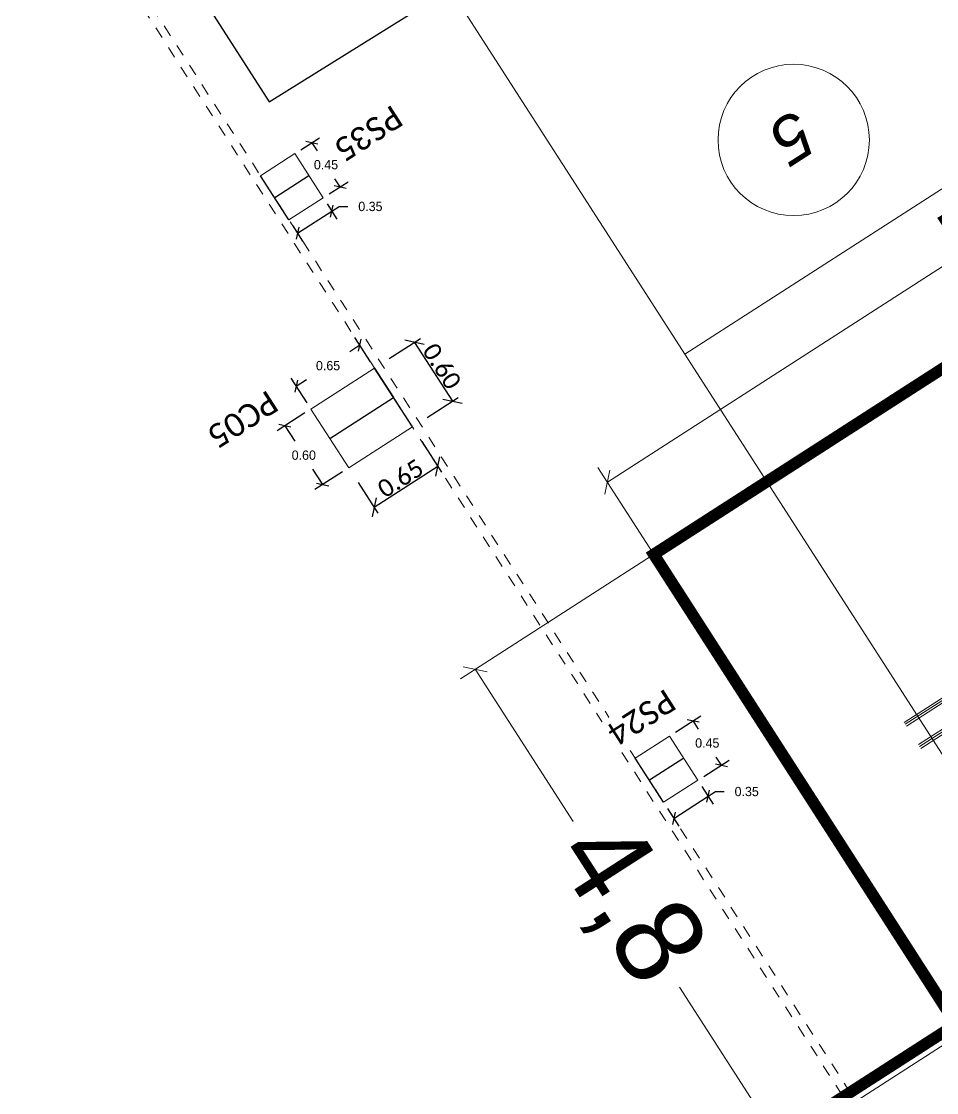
# Model space of a CAD drawing. Header units: metres. Extents: x 448 to 592, y 494 to 631.
# Drawn here: x 497.29 to 505.15, y 526.19 to 535.39 of the extents above; entities that cross this region are included whole.
import ezdxf

# ---------------------------------------------------------------- set-up
doc = ezdxf.new("R2010")
doc.units = ezdxf.units.M
for name, pattern in [('ACAD_ISO02W100', [15, 12, -3]), ('CYPE_RAYAPUNTO', [0.4125, 0.2025, -0.105, 0, -0.105]), ('Trazo general', [0.001875, 0.00125, -0.000625])]:
    doc.linetypes.add(name, pattern=pattern)
doc.layers.add('--000_R_GRÚA', color=7, linetype='Continuous', true_color=0xf8d731)
doc.layers.add('--00_R_BULONES', color=250, linetype='Continuous')
for name, color, linetype, lineweight, true_color in [('0-AR-TXT-2', 7, 'Continuous', 5, 0xae3800), ('00-AUX-6', 5, 'Trazo general', 5, 0x0000ff), ('00-AUX-7', 7, 'Continuous', 25, 0xff8000), ('CS-COTAS-2', 7, 'Continuous', 5, 0x544282)]:
    doc.layers.add(name, color=color, linetype=linetype, lineweight=lineweight, true_color=true_color)
for name, color, linetype, lineweight in [('0-AUX', 7, 'Continuous', 5), ('00_Grúa_Aux_Elemetos', 251, 'Continuous', 5), ('1-AR-PILARES', 7, 'Continuous', 5), ('1-AR-VISTA', 7, 'Continuous', 5), ('SECC_COTAS', 255, 'Continuous', 9)]:
    doc.layers.add(name, color=color, linetype=linetype, lineweight=lineweight)
doc.layers.add('00_Grúas_Oculto_Elementos', color=253, linetype='Continuous', plot=False)
doc.styles.add('Arial_I', font='ariali.ttf', dxfattribs={"height": 0.4})
doc.styles.add('Calibri', font='calibri.ttf', dxfattribs={"height": 0.2})
doc.styles.add('Calibri_1', font='calibri.ttf', dxfattribs={"height": 0.15})
doc.styles.add('DIN_0', font='')
doc.styles.get('DIN_0').set_extended_font_data('TGL 0-16')
doc.dimstyles.new('AIC_replanteo', dxfattribs={"dimscale": 0.3048, "dimtxt": 0.176602, "dimasz": 0.393701, "dimexe": 0.19685, "dimexo": 0.492126, "dimgap": 0.032808, "dimtad": 1, "dimrnd": 0.01, "dimzin": 0, "dimdsep": 46, "dimtxsty": 'Calibri_1', "dimblk1": 'OBLIQUE', "dimblk2": 'OBLIQUE', "dimsah": 1, "dimcen": 0.09, "dimazin": 0, "dimtfac": 1, "dimtdec": 4, "dimtix": 1, "dimtmove": 0, "dimatfit": 3, "dimfxl": 1, "dimtvp": 1, "dimtolj": 1, "dimtzin": 0, "dimarcsym": 2})
doc.dimstyles.new('FS_ANOTATIVO', dxfattribs={"dimtxt": 2.5, "dimasz": 0.5, "dimexe": 0.5, "dimexo": 0.2, "dimgap": 0.2, "dimtad": 0, "dimdec": 1, "dimtxsty": 'DIN_0', "dimblk": 'OBLIQUE', "dimcen": 2.5, "dimadec": 0, "dimazin": 0, "dimtfac": 1, "dimtdec": 1, "dimtmove": 0, "dimatfit": 3, "dimldrblk": 'ARCHTICK', "dimfxl": 1, "dimlwd": 5, "dimlwe": 5, "dimarcsym": 0})
doc.dimstyles.get("Standard").update_dxf_attribs({"dimtxt": 0.18, "dimasz": 0.18, "dimexe": 0.18, "dimexo": 0.0625, "dimgap": 0.09, "dimtad": 0, "dimtih": 1, "dimtoh": 1, "dimzin": 0, "dimdsep": 46, "dimtxsty": 'Standard', "dimcen": 0.09, "dimadec": 0, "dimazin": 0, "dimtfac": 1, "dimtdec": 4, "dimtofl": 0, "dimtmove": 0, "dimatfit": 3, "dimfxl": 1, "dimtolj": 1, "dimtzin": 0, "dimarcsym": 0})

# ---------------------------------------------------------------- blocks, each defined once
blk = doc.blocks.new('Rejilla - Extremo de rejilla-3554-Sótano 2 - STR')
at = {"layer": '0-AUX'}
blk.add_circle((0, 0), 0.0065, dxfattribs=at)
blk = doc.blocks.new('_Oblique')
at = {"color": 0, "linetype": 'ByBlock', "lineweight": -2}
blk.add_line((-0.5, -0.5), (0.5, 0.5), dxfattribs=at)
blk = doc.blocks.new('*D263')
at = {"color": 0, "lineweight": 5, "ltscale": 5, "transparency": 16777216}
for p, q in [((503.6273, 531.3955), (501.0628, 529.7455)), ((501.1889, 529.8267), (502.0297, 528.5199)), ((506.2404, 527.37), (503.6594, 525.7095)), ((503.7855, 525.7907), (502.9448, 527.0974))]:
    blk.add_line(p, q, dxfattribs=at)
at = {"layer": 'Defpoints', "color": 0, "ltscale": 5, "transparency": 16777216}
for p in [(503.6778, 531.4279), (501.1889, 529.8267), (506.2908, 527.4024)]:
    blk.add_point(p, dxfattribs=at)
at = {"color": 0, "lineweight": 5, "ltscale": 5, "transparency": 16777216, "xscale": 0.15, "yscale": 0.15, "zscale": 0.15}
for p, rotation in [((501.1889, 529.8267), 122.7553275663534), ((503.7855, 525.7907), 302.7553275663534)]:
    blk.add_blockref('_Oblique', p, dxfattribs=dict(at, rotation=rotation))
at = {"color": 0, "ltscale": 5, "transparency": 16777216, "insert": (502.4872, 527.8087), "char_height": 0.75, "attachment_point": 5, "rotation": 302.75533, "style": 'DIN_0'}
blk.add_mtext('4,8', dxfattribs=at)
blk = doc.blocks.new('_ArchTick')
at = {"color": 0, "linetype": 'ByBlock', "const_width": 0.15}
blk.add_lwpolyline([(-0.5, -0.5), (0.5, 0.5)], dxfattribs=at)
blk = doc.blocks.new('*D264')
at = {"color": 0, "lineweight": 5, "ltscale": 5, "transparency": 16777216}
for p, q in [((508.9587, 534.0597), (508.1301, 535.3476)), ((508.2113, 535.2215), (505.8136, 533.6789)), ((502.3243, 531.4341), (505.2922, 533.3435)), ((503.0718, 530.2723), (502.2432, 531.5602))]:
    blk.add_line(p, q, dxfattribs=at)
at = {"layer": 'Defpoints', "color": 0, "ltscale": 5, "transparency": 16777216}
for p in [(508.9912, 534.0092), (502.3243, 531.4341), (503.1042, 530.2218)]:
    blk.add_point(p, dxfattribs=at)
at = {"color": 0, "lineweight": 5, "ltscale": 5, "transparency": 16777216, "xscale": 0.15, "yscale": 0.15, "zscale": 0.15}
for p, rotation in [((508.2113, 535.2215), 32.75532756634441), ((502.3243, 531.4341), 212.7553275663444)]:
    blk.add_blockref('_Oblique', p, dxfattribs=dict(at, rotation=rotation))
at = {"color": 0, "ltscale": 5, "transparency": 16777216, "insert": (505.5529, 533.5112), "char_height": 0.75, "attachment_point": 5, "rotation": 32.75533, "style": 'DIN_0'}
blk.add_mtext('7', dxfattribs=at)
blk = doc.blocks.new('PLANTA CATALEJOS 290HC')
at = {"color": 0, "lineweight": 5}
for p, q in [((-0.082, 0.1474), (-0.0501, 0.1155)), ((-0.0501, 0.1155), (-0.0095, 0.07)), ((0.0501, 0.1155), (0.0095, 0.07)), ((0.082, 0.1474), (0.0501, 0.1155)), ((-0.1474, 0.082), (-0.1155, 0.0501)), ((-0.1155, 0.0501), (-0.07, 0.0095)), ((0.1155, 0.0501), (0.07, 0.0095)), ((0.1474, 0.082), (0.1155, 0.0501)), ((-0.1474, -0.082), (-0.1155, -0.0501)), ((-0.1155, -0.0501), (-0.07, -0.0095)), ((-0.0501, -0.1155), (-0.0095, -0.07)), ((0.0501, -0.1155), (0.0095, -0.07)), ((0.1155, -0.0501), (0.07, -0.0095)), ((0.1474, -0.082), (0.1155, -0.0501)), ((-0.082, -0.1474), (-0.0501, -0.1155)), ((0.082, -0.1474), (0.0501, -0.1155))]:
    blk.add_line(p, q, dxfattribs=at)
blk.add_lwpolyline([(-0.07, 0.07), (0.07, 0.07), (0.07, -0.07), (-0.07, -0.07)], close=True, dxfattribs=at)
for centre in [(-0.1129, 0.1129), (0.1129, 0.1129), (-0.1129, -0.1129), (0.1129, -0.1129)]:
    blk.add_circle(centre, 0.025, dxfattribs=at)
for centre, start, end in [((-0.1129, 0.1129), 48.13872, 221.86128), ((0.1129, 0.1129), 318.13872, 131.86128), ((-0.1129, -0.1129), 138.13872, 311.86128), ((0.1129, -0.1129), 228.13872, 41.86128)]:
    blk.add_arc(centre, 0.0463, start, end, dxfattribs=at)
blk = doc.blocks.new('Planta anclaje 290HC')
at = {"layer": '--000_R_GRÚA', "lineweight": 5, "true_color": 0xf8d731}
h = blk.add_hatch(color=40, dxfattribs=at)
h.dxf.hatch_style = 1
h.paths.add_polyline_path([(-1.1374, 1.072, -0.946666), (-1.072, 1.1374), (-1.0401, 1.1055), (-0.9995, 1.06), (-1.06, 1.06), (-1.06, 0.9995), (-1.1055, 1.0401)])
h.paths.add_polyline_path([(-0.9805, 1.06), (-0.9399, 1.1055), (-0.908, 1.1374, -0.946666), (-0.8426, 1.072), (-0.8745, 1.0401), (-0.92, 0.9995), (-0.92, 1.06)], flags=16)
h.paths.add_polyline_path([(-1.06, 0.9805), (-1.06, 0.9995), (-1.06, 1.06), (-0.9995, 1.06), (-0.9805, 1.06), (-0.92, 1.06), (-0.92, 0.9995), (-0.92, 0.9805), (-0.92, 0.92), (-0.9805, 0.92), (-0.9995, 0.92), (-1.06, 0.92)])
h.paths.add_polyline_path([(-0.8521, 0.8771, 1), (-0.9021, 0.8771, 1)], flags=16)
h.paths.add_polyline_path([(-0.9805, 0.92), (-0.92, 0.92), (-0.92, 0.9805), (-0.8745, 0.9399), (-0.8426, 0.908, -0.946666), (-0.908, 0.8426), (-0.9399, 0.8745)])
h.paths.add_polyline_path([(-0.8521, 1.1029, 1), (-0.9021, 1.1029, 1)], flags=16)
h.paths.add_polyline_path([(-1.1374, 0.908), (-1.1055, 0.9399), (-1.06, 0.9805), (-1.06, 0.92), (-0.9995, 0.92), (-1.0401, 0.8745), (-1.072, 0.8426, -0.946666)])
h.paths.add_polyline_path([(-1.0779, 0.8771, 1), (-1.1279, 0.8771, 1)], flags=16)
h.paths.add_polyline_path([(-1.06, -0.9995), (-1.06, -0.9805), (-1.06, -0.92), (-0.9995, -0.92), (-0.9805, -0.92), (-0.92, -0.92), (-0.92, -0.9805), (-0.92, -0.9995), (-0.92, -1.06), (-0.9805, -1.06), (-0.9995, -1.06), (-1.06, -1.06)])
h.paths.add_polyline_path([(-1.1374, -0.908, -0.946666), (-1.072, -0.8426), (-1.0401, -0.8745), (-0.9995, -0.92), (-1.06, -0.92), (-1.06, -0.9805), (-1.1055, -0.9399)])
h.paths.add_polyline_path([(-0.8521, -0.8771, 1), (-0.9021, -0.8771, 1)], flags=16)
h.paths.add_polyline_path([(-1.0779, -0.8771, 1), (-1.1279, -0.8771, 1)], flags=16)
h.paths.add_polyline_path([(-1.1374, -1.072), (-1.1055, -1.0401), (-1.06, -0.9995), (-1.06, -1.06), (-0.9995, -1.06), (-1.0401, -1.1055), (-1.072, -1.1374, -0.946666)])
h.paths.add_polyline_path([(-0.9805, -1.06), (-0.92, -1.06), (-0.92, -0.9995), (-0.8745, -1.0401), (-0.8426, -1.072, -0.946666), (-0.908, -1.1374), (-0.9399, -1.1055)])
h.paths.add_polyline_path([(-0.8521, -1.1029, 1), (-0.9021, -1.1029, 1)], flags=16)
h.paths.add_polyline_path([(-0.9805, -0.92), (-0.9399, -0.8745), (-0.908, -0.8426, -0.946666), (-0.8426, -0.908), (-0.8745, -0.9399), (-0.92, -0.9805), (-0.92, -0.92)])
h.paths.add_polyline_path([(-1.0779, -1.1029, 1), (-1.1279, -1.1029, 1)], flags=16)
h.paths.add_polyline_path([(0.8426, -0.908, -0.946666), (0.908, -0.8426), (0.9399, -0.8745), (0.9805, -0.92), (0.92, -0.92), (0.92, -0.9805), (0.8745, -0.9399)])
h.paths.add_polyline_path([(0.9995, -0.92), (1.0401, -0.8745), (1.072, -0.8426, -0.946666), (1.1374, -0.908), (1.1055, -0.9399), (1.06, -0.9805), (1.06, -0.92)], flags=16)
h.paths.add_polyline_path([(0.92, -0.9995), (0.92, -0.9805), (0.92, -0.92), (0.9805, -0.92), (0.9995, -0.92), (1.06, -0.92), (1.06, -0.9805), (1.06, -0.9995), (1.06, -1.06), (0.9995, -1.06), (0.9805, -1.06), (0.92, -1.06)])
h.paths.add_polyline_path([(0.9021, -0.8771, 1), (0.8521, -0.8771, 1)], flags=16)
h.paths.add_polyline_path([(1.1279, -0.8771, 1), (1.0779, -0.8771, 1)], flags=16)
h.paths.add_polyline_path([(0.9995, -1.06), (1.06, -1.06), (1.06, -0.9995), (1.1055, -1.0401), (1.1374, -1.072, -0.946666), (1.072, -1.1374), (1.0401, -1.1055)])
h.paths.add_polyline_path([(0.8426, -1.072), (0.8745, -1.0401), (0.92, -0.9995), (0.92, -1.06), (0.9805, -1.06), (0.9399, -1.1055), (0.908, -1.1374, -0.946666)])
h.paths.add_polyline_path([(0.9021, -1.1029, 1), (0.8521, -1.1029, 1)], flags=16)
h = blk.add_hatch(color=40, dxfattribs=at)
h.dxf.hatch_style = 1
h.paths.add_polyline_path([(0.8426, 1.072), (0.8745, 1.0401), (0.92, 0.9995), (0.92, 0.9805), (0.8745, 0.9399), (0.8426, 0.908, 0.946666), (0.908, 0.8426), (0.9399, 0.8745), (0.9805, 0.92), (0.9995, 0.92), (1.0401, 0.8745), (1.072, 0.8426, 0.946666), (1.1374, 0.908), (1.1055, 0.9399), (1.06, 0.9805), (1.06, 0.9995), (1.1055, 1.0401), (1.1374, 1.072, 0.946666), (1.072, 1.1374), (1.0401, 1.1055), (0.9995, 1.06), (0.9805, 1.06), (0.9399, 1.1055), (0.908, 1.1374, 0.946666)], flags=16)
h.paths.add_polyline_path([(0.8426, 1.072, -0.946666), (0.908, 1.1374), (0.9399, 1.1055), (0.9805, 1.06), (0.92, 1.06), (0.92, 0.9995), (0.8745, 1.0401)])
h.paths.add_polyline_path([(0.92, 0.9805), (0.92, 0.9995), (0.92, 1.06), (0.9805, 1.06), (0.9995, 1.06), (1.06, 1.06), (1.06, 0.9995), (1.06, 0.9805), (1.06, 0.92), (0.9995, 0.92), (0.9805, 0.92), (0.92, 0.92)])
h.paths.add_polyline_path([(0.9995, 1.06), (1.0401, 1.1055), (1.072, 1.1374, -0.946666), (1.1374, 1.072), (1.1055, 1.0401), (1.06, 0.9995), (1.06, 1.06)])
h.paths.add_polyline_path([(0.9021, 0.8771, 1), (0.8521, 0.8771, 1)], flags=16)
h.paths.add_polyline_path([(0.9995, 0.92), (1.06, 0.92), (1.06, 0.9805), (1.1055, 0.9399), (1.1374, 0.908, -0.946666), (1.072, 0.8426), (1.0401, 0.8745)])
h.paths.add_polyline_path([(1.1279, 0.8771, 1), (1.0779, 0.8771, 1)], flags=16)
h.paths.add_polyline_path([(0.8426, 0.908), (0.8745, 0.9399), (0.92, 0.9805), (0.92, 0.92), (0.9805, 0.92), (0.9399, 0.8745), (0.908, 0.8426, -0.946666)])
h.paths.add_polyline_path([(0.9021, 1.1029, 1), (0.8521, 1.1029, 1)], flags=16)
at = {"layer": '--00_R_BULONES', "lineweight": 5}
h = blk.add_hatch(color=256, dxfattribs=at)
h.dxf.hatch_style = 1
h.paths.add_polyline_path([(0.8426, 1.072), (0.8745, 1.0401), (0.92, 0.9995), (0.92, 0.9805), (0.8745, 0.9399), (0.8426, 0.908, 0.946666), (0.908, 0.8426), (0.9399, 0.8745), (0.9805, 0.92), (0.9995, 0.92), (1.0401, 0.8745), (1.072, 0.8426, 0.946666), (1.1374, 0.908), (1.1055, 0.9399), (1.06, 0.9805), (1.06, 0.9995), (1.1055, 1.0401), (1.1374, 1.072, 0.946666), (1.072, 1.1374), (1.0401, 1.1055), (0.9995, 1.06), (0.9805, 1.06), (0.9399, 1.1055), (0.908, 1.1374, 0.946666)])
h.paths.add_polyline_path([(0.9021, 0.8771, 1), (0.8521, 0.8771, 1)])
h.paths.add_polyline_path([(1.1279, 0.8771, 1), (1.0779, 0.8771, 1)])
h.paths.add_polyline_path([(0.9021, 1.1029, 1), (0.8521, 1.1029, 1)])
h.paths.add_polyline_path([(-1.1374, 1.072), (-1.1055, 1.0401), (-1.06, 0.9995), (-1.06, 0.9805), (-1.1055, 0.9399), (-1.1374, 0.908, 0.946666), (-1.072, 0.8426), (-1.0401, 0.8745), (-0.9995, 0.92), (-0.9805, 0.92), (-0.9399, 0.8745), (-0.908, 0.8426, 0.946666), (-0.8426, 0.908), (-0.8745, 0.9399), (-0.92, 0.9805), (-0.92, 0.9995), (-0.8745, 1.0401), (-0.8426, 1.072, 0.946666), (-0.908, 1.1374), (-0.9399, 1.1055), (-0.9805, 1.06), (-0.9995, 1.06), (-1.0401, 1.1055), (-1.072, 1.1374, 0.946666)])
h.paths.add_polyline_path([(-0.8521, 0.8771, 1), (-0.9021, 0.8771, 1)])
h.paths.add_polyline_path([(-0.8521, 1.1029, 1), (-0.9021, 1.1029, 1)])
h.paths.add_polyline_path([(-1.0779, 0.8771, 1), (-1.1279, 0.8771, 1)])
h.paths.add_polyline_path([(-1.1374, -0.908), (-1.1055, -0.9399), (-1.06, -0.9805), (-1.06, -0.9995), (-1.1055, -1.0401), (-1.1374, -1.072, 0.946666), (-1.072, -1.1374), (-1.0401, -1.1055), (-0.9995, -1.06), (-0.9805, -1.06), (-0.9399, -1.1055), (-0.908, -1.1374, 0.946666), (-0.8426, -1.072), (-0.8745, -1.0401), (-0.92, -0.9995), (-0.92, -0.9805), (-0.8745, -0.9399), (-0.8426, -0.908, 0.946666), (-0.908, -0.8426), (-0.9399, -0.8745), (-0.9805, -0.92), (-0.9995, -0.92), (-1.0401, -0.8745), (-1.072, -0.8426, 0.946666)])
h.paths.add_polyline_path([(-0.8521, -0.8771, 1), (-0.9021, -0.8771, 1)])
h.paths.add_polyline_path([(-0.8521, -1.1029, 1), (-0.9021, -1.1029, 1)])
h.paths.add_polyline_path([(-1.0779, -0.8771, 1), (-1.1279, -0.8771, 1)])
h.paths.add_polyline_path([(0.8426, -0.908), (0.8745, -0.9399), (0.92, -0.9805), (0.92, -0.9995), (0.8745, -1.0401), (0.8426, -1.072, 0.946666), (0.908, -1.1374), (0.9399, -1.1055), (0.9805, -1.06), (0.9995, -1.06), (1.0401, -1.1055), (1.072, -1.1374, 0.946666), (1.1374, -1.072), (1.1055, -1.0401), (1.06, -0.9995), (1.06, -0.9805), (1.1055, -0.9399), (1.1374, -0.908, 0.946666), (1.072, -0.8426), (1.0401, -0.8745), (0.9995, -0.92), (0.9805, -0.92), (0.9399, -0.8745), (0.908, -0.8426, 0.946666)])
h.paths.add_polyline_path([(0.9021, -0.8771, 1), (0.8521, -0.8771, 1)])
h.paths.add_polyline_path([(1.1279, -0.8771, 1), (1.0779, -0.8771, 1)])
h.paths.add_polyline_path([(0.9021, -1.1029, 1), (0.8521, -1.1029, 1)])
at = {"layer": '00_Grúa_Aux_Elemetos', "color": 252, "linetype": 'ACAD_ISO02W100', "lineweight": 5, "ltscale": 0.01, "true_color": 0x939598}
for p, q in [((0, -0.5), (0, 0.5)), ((-0.5, 0), (0.5, 0))]:
    blk.add_line(p, q, dxfattribs=at)
at = {"layer": '00_Grúas_Oculto_Elementos', "lineweight": 5}
for p, q in [((-1, 0.99), (-0.98, 0.99)), ((-0.99, 1), (-0.99, 0.98)), ((0.98, 0.99), (1, 0.99)), ((0.99, 1), (0.99, 0.98)), ((-1, -0.99), (-0.98, -0.99)), ((-0.99, -0.98), (-0.99, -1)), ((0.98, -0.99), (1, -0.99)), ((0.99, -0.98), (0.99, -1))]:
    blk.add_line(p, q, dxfattribs=at)
at = {"lineweight": 5}
for p in [(-0.99, 0.99), (0.99, 0.99), (-0.99, -0.99), (0.99, -0.99)]:
    blk.add_blockref('PLANTA CATALEJOS 290HC', p, dxfattribs=at)
blk = doc.blocks.new('armaduras punzonamiento planta')
at = {"color": 251, "lineweight": 20, "true_color": 0x636466}
for p, q in [((-0.133, -1.482), (-0.133, 1.482)), ((-0.114, -1.482), (-0.114, 1.482)), ((-0.095, -1.482), (-0.095, 1.482)), ((0.076, -1.482), (0.076, 1.482)), ((0.095, -1.482), (0.095, 1.482)), ((0.114, -1.482), (0.114, 1.482)), ((-1.482, 0.133), (1.482, 0.133)), ((-1.482, 0.114), (1.482, 0.114)), ((-1.482, 0.095), (1.482, 0.095)), ((-0.0095, 0), (0.0095, 0)), ((0, -0.0095), (0, 0.0095)), ((0, 0), (0, 0)), ((-1.482, -0.095), (1.482, -0.095)), ((-1.482, -0.114), (1.482, -0.114)), ((-1.482, -0.133), (1.482, -0.133))]:
    blk.add_line(p, q, dxfattribs=at)
blk = doc.blocks.new('*U110')
at = {"color": 3, "lineweight": 20}
for p in [(-0.99, 0.99), (0.99, 0.99), (-0.99, -0.99), (0.99, -0.99)]:
    blk.add_blockref('armaduras punzonamiento planta', p, dxfattribs=at)
at = {"lineweight": 5}
blk.add_blockref('Planta anclaje 290HC', (0, 0), dxfattribs=at)
blk = doc.blocks.new('*D409')
at = {"layer": 'CS-COTAS-2', "color": 0, "lineweight": -2, "transparency": 16777216}
for p, q in [((500.7305, 531.783), (500.9004, 531.519)), ((500.8679, 531.5695), (500.3213, 531.2178)), ((500.1839, 531.4314), (500.3538, 531.1673))]:
    blk.add_line(p, q, dxfattribs=at)
at = {"layer": 'Defpoints', "color": 0, "transparency": 16777216}
for p in [(500.6494, 531.9092), (500.1027, 531.5575), (500.3213, 531.2178)]:
    blk.add_point(p, dxfattribs=at)
at = {"layer": 'CS-COTAS-2', "color": 0, "lineweight": -2, "transparency": 16777216, "xscale": 0.12, "yscale": 0.12, "zscale": 0.12}
for p, rotation in [((500.8679, 531.5695), 32.75532756625951), ((500.3213, 531.2178), 212.7553275662595)]:
    blk.add_blockref('_Oblique', p, dxfattribs=dict(at, rotation=rotation))
at = {"layer": 'CS-COTAS-2', "color": 0, "transparency": 16777216, "insert": (500.5476, 531.4667), "char_height": 0.15, "attachment_point": 5, "rotation": 32.75533, "style": 'Calibri_1'}
blk.add_mtext('\\A1;0.65', dxfattribs=at)
blk = doc.blocks.new('*D410')
at = {"layer": 'CS-COTAS-2', "color": 0, "lineweight": -2, "transparency": 16777216}
for p, q in [((500.4509, 532.4949), (500.7187, 532.6673)), ((500.6683, 532.6348), (500.9929, 532.1302)), ((500.7755, 531.9904), (501.0434, 532.1627))]:
    blk.add_line(p, q, dxfattribs=at)
at = {"layer": 'Defpoints', "color": 0, "transparency": 16777216}
for p in [(500.3248, 532.4138), (500.9929, 532.1302), (500.6494, 531.9092)]:
    blk.add_point(p, dxfattribs=at)
at = {"layer": 'CS-COTAS-2', "color": 0, "lineweight": -2, "transparency": 16777216, "xscale": 0.12, "yscale": 0.12, "zscale": 0.12}
for p, rotation in [((500.6683, 532.6348), 122.7553275662623), ((500.9929, 532.1302), 302.7553275662623)]:
    blk.add_blockref('_Oblique', p, dxfattribs=dict(at, rotation=rotation))
at = {"layer": 'CS-COTAS-2', "color": 0, "transparency": 16777216, "insert": (500.9036, 532.4295), "char_height": 0.15, "attachment_point": 5, "rotation": 302.75533, "style": 'Calibri_1'}
blk.add_mtext('\\A1;0.60', dxfattribs=at)
blk = doc.blocks.new('*D441')
at = {"layer": 'Defpoints', "color": 0, "transparency": 16777216}
for p in [(503.1019, 528.8734), (502.8075, 528.684), (503.1904, 528.7358)]:
    blk.add_point(p, dxfattribs=at)
at = {"layer": 'SECC_COTAS', "color": 0, "lineweight": -2, "transparency": 16777216}
for p, q in [((503.1357, 528.8208), (503.2337, 528.6685)), ((503.1904, 528.7358), (503.2535, 528.7764)), ((503.2535, 528.7764), (503.3285, 528.7764)), ((502.8961, 528.5464), (503.1904, 528.7358)), ((502.8414, 528.6315), (502.9393, 528.4792))]:
    blk.add_line(p, q, dxfattribs=at)
at = {"layer": 'SECC_COTAS', "color": 0, "lineweight": -2, "transparency": 16777216, "xscale": 0.075, "yscale": 0.075, "zscale": 0.075}
for p, rotation in [((503.1904, 528.7358), 32.75532756624531), ((502.8961, 528.5464), 212.7553275662453)]:
    blk.add_blockref('_Oblique', p, dxfattribs=dict(at, rotation=rotation))
at = {"layer": 'SECC_COTAS', "color": 0, "transparency": 16777216, "insert": (503.5218, 528.7764), "char_height": 0.08, "attachment_point": 5}
blk.add_mtext('\\A1;0.35', dxfattribs=at)
blk = doc.blocks.new('*D442')
at = {"layer": 'Defpoints', "color": 0, "transparency": 16777216}
for p in [(503.0613, 529.3824), (502.8584, 529.2518), (503.1019, 528.8734)]:
    blk.add_point(p, dxfattribs=at)
at = {"layer": 'SECC_COTAS', "color": 0, "lineweight": -2, "transparency": 16777216}
for p, q in [((502.911, 529.2857), (503.1286, 529.4257)), ((503.0613, 529.3824), (503.1059, 529.3132)), ((503.1544, 528.9072), (503.3721, 529.0472)), ((503.3048, 529.004), (503.2603, 529.0732))]:
    blk.add_line(p, q, dxfattribs=at)
at = {"layer": 'SECC_COTAS', "color": 0, "lineweight": -2, "transparency": 16777216, "xscale": 0.075, "yscale": 0.075, "zscale": 0.075}
for p, rotation in [((503.0613, 529.3824), 122.7553275662687), ((503.3048, 529.004), 302.7553275662687)]:
    blk.add_blockref('_Oblique', p, dxfattribs=dict(at, rotation=rotation))
at = {"layer": 'SECC_COTAS', "color": 0, "transparency": 16777216, "insert": (503.1831, 529.1932), "char_height": 0.08, "attachment_point": 5}
blk.add_mtext('\\A1;0.45', dxfattribs=at)
blk = doc.blocks.new('*D445')
at = {"layer": 'Defpoints', "color": 0, "transparency": 16777216}
for p in [(499.7781, 532.0621), (499.554, 531.9179), (500.1027, 531.5575)]:
    blk.add_point(p, dxfattribs=at)
at = {"layer": 'SECC_COTAS', "color": 0, "lineweight": -2, "transparency": 16777216}
for p, q in [((499.7255, 532.0283), (499.4867, 531.8746)), ((499.554, 531.9179), (499.6391, 531.7856)), ((499.8786, 531.4133), (499.7935, 531.5456)), ((500.0502, 531.5237), (499.8114, 531.37))]:
    blk.add_line(p, q, dxfattribs=at)
at = {"layer": 'SECC_COTAS', "color": 0, "lineweight": -2, "transparency": 16777216, "xscale": 0.075, "yscale": 0.075, "zscale": 0.075}
for p, rotation in [((499.554, 531.9179), 122.7553275662581), ((499.8786, 531.4133), 302.7553275662581)]:
    blk.add_blockref('_Oblique', p, dxfattribs=dict(at, rotation=rotation))
at = {"layer": 'SECC_COTAS', "color": 0, "transparency": 16777216, "insert": (499.7163, 531.6656), "char_height": 0.08, "attachment_point": 5}
blk.add_mtext('\\A1;0.60', dxfattribs=at)
blk = doc.blocks.new('*D446')
at = {"layer": 'Defpoints', "color": 0, "transparency": 16777216}
for p in [(500.1982, 532.6105), (500.3248, 532.4138), (499.7781, 532.0621)]:
    blk.add_point(p, dxfattribs=at)
at = {"layer": 'SECC_COTAS', "color": 0, "lineweight": -2, "transparency": 16777216}
for p, q in [((500.2909, 532.4663), (500.1549, 532.6778)), ((500.1982, 532.6105), (500.1114, 532.5547)), ((499.7443, 532.1147), (499.6082, 532.3261)), ((499.6515, 532.2589), (499.7383, 532.3147))]:
    blk.add_line(p, q, dxfattribs=at)
at = {"layer": 'SECC_COTAS', "color": 0, "lineweight": -2, "transparency": 16777216, "xscale": 0.075, "yscale": 0.075, "zscale": 0.075}
for p, rotation in [((500.1982, 532.6105), 32.75532756626021), ((499.6515, 532.2589), 212.7553275662602)]:
    blk.add_blockref('_Oblique', p, dxfattribs=dict(at, rotation=rotation))
at = {"layer": 'SECC_COTAS', "color": 0, "transparency": 16777216, "insert": (499.9248, 532.4347), "char_height": 0.08, "attachment_point": 5}
blk.add_mtext('\\A1;0.65', dxfattribs=at)
blk = doc.blocks.new('*D447')
at = {"layer": 'Defpoints', "color": 0, "transparency": 16777216}
for p in [(499.8826, 533.8773), (499.9572, 533.7613), (499.5883, 533.6879)]:
    blk.add_point(p, dxfattribs=at)
at = {"layer": 'SECC_COTAS', "color": 0, "lineweight": -2, "transparency": 16777216}
for p, q in [((499.9164, 533.8247), (500.0005, 533.694)), ((499.6629, 533.5719), (499.9572, 533.7613)), ((499.9572, 533.7613), (500.0203, 533.8019)), ((500.0203, 533.8019), (500.0953, 533.8019)), ((499.6221, 533.6354), (499.7062, 533.5047))]:
    blk.add_line(p, q, dxfattribs=at)
at = {"layer": 'SECC_COTAS', "color": 0, "lineweight": -2, "transparency": 16777216, "xscale": 0.075, "yscale": 0.075, "zscale": 0.075}
for p, rotation in [((499.9572, 533.7613), 32.75532756627607), ((499.6629, 533.5719), 212.755327566276)]:
    blk.add_blockref('_Oblique', p, dxfattribs=dict(at, rotation=rotation))
at = {"layer": 'SECC_COTAS', "color": 0, "transparency": 16777216, "insert": (500.2886, 533.8019), "char_height": 0.08, "attachment_point": 5}
blk.add_mtext('\\A1;0.35', dxfattribs=at)
blk = doc.blocks.new('*D448')
at = {"layer": 'Defpoints', "color": 0, "transparency": 16777216}
for p in [(499.7855, 534.3499), (499.6391, 534.2557), (499.8826, 533.8773)]:
    blk.add_point(p, dxfattribs=at)
at = {"layer": 'SECC_COTAS', "color": 0, "lineweight": -2, "transparency": 16777216}
for p, q in [((499.6917, 534.2895), (499.8527, 534.3931)), ((499.7855, 534.3499), (499.83, 534.2806)), ((499.9352, 533.9111), (500.0962, 534.0147)), ((500.0289, 533.9714), (499.9844, 534.0406))]:
    blk.add_line(p, q, dxfattribs=at)
at = {"layer": 'SECC_COTAS', "color": 0, "lineweight": -2, "transparency": 16777216, "xscale": 0.075, "yscale": 0.075, "zscale": 0.075}
for p, rotation in [((499.7855, 534.3499), 122.7553275662626), ((500.0289, 533.9714), 302.7553275662626)]:
    blk.add_blockref('_Oblique', p, dxfattribs=dict(at, rotation=rotation))
at = {"layer": 'SECC_COTAS', "color": 0, "transparency": 16777216, "insert": (499.9072, 534.1606), "char_height": 0.08, "attachment_point": 5}
blk.add_mtext('\\A1;0.45', dxfattribs=at)

msp = doc.modelspace()

# ---------------------------------------------------------------- linework, layer by layer
at = {"color": 6}
msp.add_lwpolyline([(465.9495, 555.3861), (480.2529, 564.5368), (499.4181, 534.7003), (512.8537, 543.0615), (512.6921, 544.3711)], dxfattribs=at)
at = {"layer": '00-AUX-6'}
for p, q in [((480.157, 563.7616), (505.0752, 525.0299)), ((480.2294, 563.7785), (505.1341, 525.0678))]:
    msp.add_line(p, q, dxfattribs=at)
at = {"layer": '00-AUX-7'}
for p, q in [((499.5883, 533.6879), (499.3448, 534.0664)), ((500.6494, 531.9092), (500.3248, 532.4138)), ((500.3248, 532.4138), (500.4871, 532.1615)), ((502.8075, 528.684), (502.5641, 529.0625))]:
    msp.add_line(p, q, dxfattribs=at)
at = {"layer": '00-AUX-7', "color": 1}
for p, q in [((499.5883, 533.6879), (499.3448, 534.0664)), ((499.7609, 534.0665), (499.4665, 533.8771)), ((500.6494, 531.9092), (500.3248, 532.4138)), ((499.9404, 531.8098), (500.4871, 532.1615)), ((502.8075, 528.684), (502.5641, 529.0625)), ((502.9801, 529.0626), (502.6858, 528.8733))]:
    msp.add_line(p, q, dxfattribs=at)
at = {"layer": '1-AR-PILARES'}
for p, q in [((499.6391, 534.2557), (499.3448, 534.0664)), ((499.8826, 533.8773), (499.6391, 534.2557)), ((499.3448, 534.0664), (499.5883, 533.6879)), ((499.3448, 534.0664), (499.5883, 533.6879)), ((499.5883, 533.6879), (499.8826, 533.8773)), ((500.3248, 532.4138), (499.7781, 532.0621)), ((500.6494, 531.9092), (500.3248, 532.4138)), ((500.6494, 531.9092), (500.3248, 532.4138)), ((499.7781, 532.0621), (500.1027, 531.5575)), ((500.1027, 531.5575), (500.6494, 531.9092)), ((502.8584, 529.2518), (502.5641, 529.0625)), ((503.1019, 528.8734), (502.8584, 529.2518)), ((502.5641, 529.0625), (502.8075, 528.684)), ((502.5641, 529.0625), (502.8075, 528.684)), ((502.8075, 528.684), (503.1019, 528.8734))]:
    msp.add_line(p, q, dxfattribs=at)
at = {"layer": '1-AR-VISTA'}
for p, q in [((506.3399, 527.3263), (468.3994, 586.2994)), ((565.3654, 572.6618), (502.9904, 532.5327)), ((490.541, 517.1621), (570.4369, 568.5633))]:
    msp.add_line(p, q, dxfattribs=at)

# ---------------------------------------------------------------- block references
at = {"rotation": 212.7553275663494}
msp.add_blockref('*U110', (507.5605, 529.7641), dxfattribs=at)
at = {"layer": '0-AUX', "xscale": 99.99999999999993, "yscale": 99.99999999999993, "zscale": 99.99999999999993, "rotation": 302.7553275663499}
msp.add_blockref('Rejilla - Extremo de rejilla-3554-Sótano 2 - STR', (503.9254, 534.3736), dxfattribs=at)

# ---------------------------------------------------------------- dimensions: what is measured, and where the dimension line sits
at = {"color": 6, "ltscale": 5}
dim = msp.add_linear_dim(base=(501.1889, 529.8267), p1=(506.2908, 527.4024), p2=(503.6778, 531.4279), angle=302.75533, dimstyle='FS_ANOTATIVO', dxfattribs=at)
dim.commit()
dim.dimension.update_dxf_attribs({"geometry": '*D263', "text_midpoint": (502.4872, 527.8087)})
at = {"layer": 'CS-COTAS-2'}
for base, p1, p2, angle, override, picture, middle in [((500.9929, 532.1302), (500.3248, 532.4138), (500.6494, 531.9092), 302.75533, {"dimpost": '<>', "dimfxl": 0.6}, '*D410', (500.9036, 532.4295)), ((500.3213, 531.2178), (500.6494, 531.9092), (500.1027, 531.5575), 212.75533, {"dimpost": '<>', "dimfxl": 0.65}, '*D409', (500.5476, 531.4667))]:
    dim = msp.add_linear_dim(base=base, p1=p1, p2=p2, angle=angle, dimstyle='AIC_replanteo', override=override, dxfattribs=at)
    dim.commit()
    dim.dimension.update_dxf_attribs({"geometry": picture, "text_midpoint": middle})
at = {"layer": 'SECC_COTAS'}
for p1, p2, distance, picture, middle in [((499.5883, 533.6879), (499.8826, 533.8773), -0.1379, '*D447', (500.2886, 533.8019)), ((502.8075, 528.684), (503.1019, 528.8734), -0.1636, '*D441', (503.5218, 528.7764))]:
    dim = msp.add_aligned_dim(p1=p1, p2=p2, distance=distance, dimstyle='Standard', override={"dimtxt": 0.08, "dimasz": 0.075, "dimexe": 0.08, "dimgap": 0.08, "dimdec": 2, "dimblk1": 'Oblique', "dimblk2": 'Oblique', "dimsah": 1}, dxfattribs=at)
    dim.commit()
    dim.dimension.update_dxf_attribs({"geometry": picture, "text_midpoint": middle})

# ---------------------------------------------------------------- next in the draw order: texts
at = {"layer": '0-AUX', "insert": (504.1562, 534.3071), "char_height": 0.4, "width": 0.376793, "attachment_point": 1, "rotation": 212.75533, "style": 'Arial_I', "bg_fill": 3, "box_fill_scale": 1.25, "bg_fill_color": 256, "bg_fill_true_color": 13158600, "bg_fill_transparency": 0}
msp.add_mtext('\\fArial|b0|i1|c0|p34|;5', dxfattribs=at)

# ---------------------------------------------------------------- next in the draw order: linework, layer by layer
at = {"color": 6, "linetype": 'CYPE_RAYAPUNTO', "const_width": 0.1}
msp.add_lwpolyline([(570.1589, 568.4921), (553.331, 557.6657), (550.793, 561.6106), (544.822, 557.7692), (547.3523, 553.8368), (511.2069, 530.5652), (508.6103, 534.6012), (502.7234, 530.8139), (505.32, 526.7778), (490.9091, 517.5065)], dxfattribs=at)

# ---------------------------------------------------------------- next in the draw order: dimensions: what is measured, and where the dimension line sits
at = {"color": 6, "ltscale": 5}
dim = msp.add_linear_dim(base=(502.3243, 531.4341), p1=(508.9912, 534.0092), p2=(503.1042, 530.2218), angle=212.75533, dimstyle='FS_ANOTATIVO', dxfattribs=at)
dim.commit()
dim.dimension.update_dxf_attribs({"geometry": '*D264', "text_midpoint": (505.5529, 533.5112), "dimtype": 160})

# ---------------------------------------------------------------- next in the draw order: texts
at = {"layer": '0-AR-TXT-2', "color": 3, "char_height": 0.2, "width": 0.761603, "attachment_point": 1, "rotation": 212.75533, "style": 'Calibri', "bg_fill": 3, "box_fill_scale": 1.25, "bg_fill_color": 256, "bg_fill_true_color": 13158600, "bg_fill_transparency": 0}
for s, insert in [('PS35', (500.5866, 534.5122)), ('PS24', (502.9325, 529.4966))]:
    msp.add_mtext(s, dxfattribs=dict(at, insert=insert))
at = {"layer": 'SECC_COTAS', "color": 3, "insert": (499.516, 532.0617), "char_height": 0.2, "width": 0.793671, "attachment_point": 1, "rotation": 212.75533, "style": 'Calibri', "bg_fill": 3, "box_fill_scale": 1.25, "bg_fill_color": 256, "bg_fill_true_color": 13158600, "bg_fill_transparency": 0}
msp.add_mtext('PC05', dxfattribs=at)

# ---------------------------------------------------------------- next in the draw order: dimensions: what is measured, and where the dimension line sits
at = {"layer": 'SECC_COTAS'}
for p1, p2, distance, picture, middle in [((499.8826, 533.8773), (499.6391, 534.2557), -0.174, '*D448', (499.9072, 534.1606)), ((499.7781, 532.0621), (500.3248, 532.4138), 0.234, '*D446', (499.9248, 532.4347)), ((500.1027, 531.5575), (499.7781, 532.0621), 0.2665, '*D445', (499.7163, 531.6656)), ((503.1019, 528.8734), (502.8584, 529.2518), -0.2413, '*D442', (503.1831, 529.1932))]:
    dim = msp.add_aligned_dim(p1=p1, p2=p2, distance=distance, dimstyle='Standard', override={"dimtxt": 0.08, "dimasz": 0.075, "dimexe": 0.08, "dimgap": 0.08, "dimdec": 2, "dimblk1": 'Oblique', "dimblk2": 'Oblique', "dimsah": 1}, dxfattribs=at)
    dim.commit()
    dim.dimension.update_dxf_attribs({"geometry": picture, "text_midpoint": middle})

doc.saveas('drawing.dxf')
